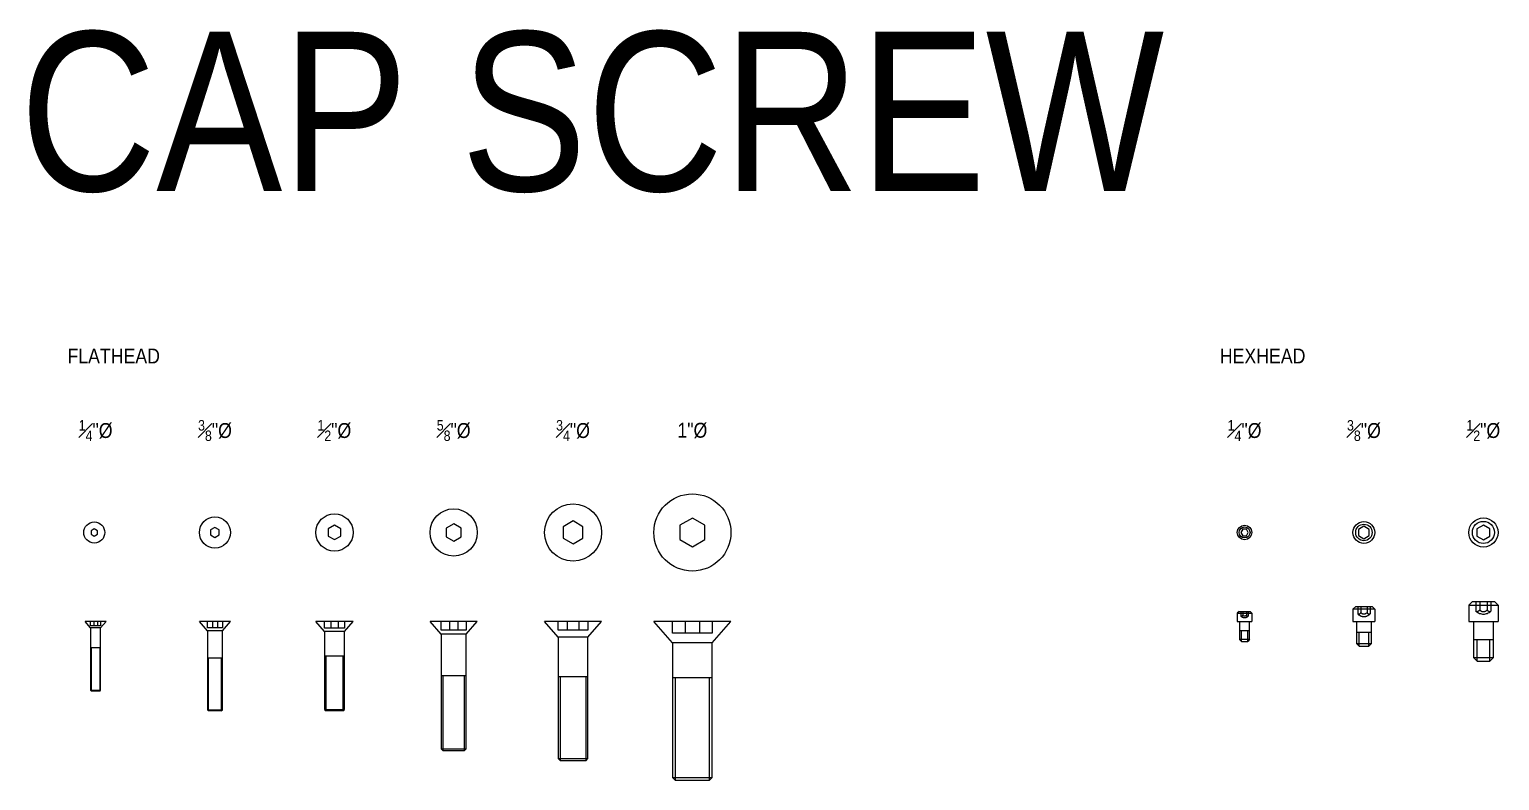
# Model space of a CAD drawing. Header units: inches. Extents: x -2661 to 42767, y -1222 to 9099.
# Drawn here: x 1334.28 to 1371.24, y 1348.28 to 1367.16 of the extents above; entities that cross this region are included whole.
import ezdxf

# ---------------------------------------------------------------- set-up
doc = ezdxf.new("R2010")
doc.units = ezdxf.units.IN
doc.header["$LTSCALE"] = 12
doc.header["$MEASUREMENT"] = 0
doc.linetypes.add('HIDDEN', pattern=[0.375, 0.25, -0.125])
doc.layers.get('0').update_dxf_attribs({"linetype": 'CONTINUOUS'})
doc.layers.add('S-ANNO-NOTE', color=4, linetype='CONTINUOUS')
doc.layers.add('S-FASTENERS', color=2, linetype='CONTINUOUS')
doc.styles.add('Arial', font='arial.ttf', dxfattribs={"width": 0.85})
doc.styles.add('ATTR', font='romans.shx', dxfattribs={"width": 0.8, "height": 0.008459})

# ---------------------------------------------------------------- blocks, each defined once
blk = doc.blocks.new('0d25 Screw Hex Cap Pv')
blk.add_lwpolyline([(0, 0.094), (-0.081, 0.047), (-0.081, -0.047), (0, -0.094), (0.081, -0.047), (0.081, 0.047)], close=True)
for radius in [0.182, 0.138]:
    blk.add_circle((0, 0), radius)
at = {"style": 'ATTR', "width": 0.8, "flags": 9}
blk.add_attdef('ESTCODE', (0, 0), '', height=0.000109, dxfattribs=at)
blk = doc.blocks.new('0d25 Screw Hex Cap Sv')
for p, q in [((-0.25, 0.138), (-0.205, 0.182)), ((-0.25, -0.137), (-0.25, 0.138)), ((-0.205, 0.182), (0, 0.182)), ((-0.205, -0.183), (-0.205, 0.182)), ((0, -0.183), (0, 0.182)), ((0.455, 0.125), (0, 0.125)), ((0.228, -0.125), (0.228, 0.125)), ((0.455, 0.125), (0.5, 0.08)), ((0.455, 0.125), (0.455, -0.125)), ((0.5, -0.08), (0.5, 0.08)), ((-0.25, -0.137), (-0.205, -0.183)), ((-0.205, -0.183), (0, -0.183)), ((0, -0.125), (0.455, -0.125)), ((0.5, -0.08), (0.455, -0.125))]:
    blk.add_line(p, q)
at = {"linetype": 'HIDDEN'}
for p, q in [((-0.25, 0.094), (-0.13, 0.094)), ((-0.25, 0.047), (-0.156, 0.047)), ((0.5, 0.08), (0.228, 0.08)), ((-0.25, -0.047), (-0.156, -0.047)), ((-0.25, -0.094), (-0.13, -0.094)), ((0.5, -0.08), (0.228, -0.08))]:
    blk.add_line(p, q, dxfattribs=at)
for centre, radius, start, end in [((-0.165, 0.082), 0.0367, 284.2166, 18.0332), ((-0.222, 0), 0.0811, 324.6895, 35.3105), ((-0.243, 0), 0.147, 320.3183, 39.6817), ((-0.165, -0.082), 0.0367, 341.9668, 75.7834)]:
    blk.add_arc(centre, radius, start, end, dxfattribs=at)
at = {"style": 'ATTR', "width": 0.8, "flags": 9}
blk.add_attdef('ESTCODE', (0, 0), '', height=0.00015, dxfattribs=at)
blk = doc.blocks.new('0d375 Screw Hex Cap Pv')
blk.add_lwpolyline([(0, 0.156), (-0.135, 0.078), (-0.135, -0.078), (0, -0.156), (0.135, -0.078), (0.135, 0.078)], close=True)
for radius in [0.275, 0.207]:
    blk.add_circle((0, 0), radius)
at = {"style": 'ATTR', "width": 0.8, "flags": 9}
blk.add_attdef('ESTCODE', (0, 0), '', height=0.000128, dxfattribs=at)
blk = doc.blocks.new('0d375 Screw Hex Cap Sv')
for p, q in [((-0.375, 0.207), (-0.307, 0.275)), ((-0.375, -0.207), (-0.375, 0.207)), ((-0.307, 0.275), (-0.307, -0.275)), ((-0.307, 0.275), (0, 0.275)), ((0, -0.275), (0, 0.275)), ((0.557, 0.188), (0, 0.188)), ((0.279, 0.188), (0.279, -0.188)), ((0.557, -0.188), (0.557, 0.188)), ((0.557, 0.188), (0.625, 0.12)), ((0.625, -0.12), (0.625, 0.12)), ((-0.375, -0.207), (-0.307, -0.275)), ((-0.307, -0.275), (0, -0.275)), ((0, -0.188), (0.557, -0.188)), ((0.557, -0.188), (0.625, -0.12))]:
    blk.add_line(p, q)
at = {"linetype": 'HIDDEN'}
for p, q in [((-0.375, 0.156), (-0.193, 0.156)), ((-0.375, 0.078), (-0.221, 0.078)), ((0.625, 0.12), (0.279, 0.12)), ((-0.375, -0.078), (-0.221, -0.078)), ((-0.375, -0.156), (-0.193, -0.156)), ((0.625, -0.12), (0.279, -0.12))]:
    blk.add_line(p, q, dxfattribs=at)
for centre, radius, start, end in [((-0.247, 0.132), 0.0596, 296.1149, 24.3984), ((-0.301, 0), 0.112, 315.8322, 44.1678), ((-0.328, 0), 0.206, 310.7727, 49.2273), ((-0.247, -0.132), 0.0596, 335.6016, 63.8851)]:
    blk.add_arc(centre, radius, start, end, dxfattribs=at)
at = {"style": 'ATTR', "width": 0.8, "flags": 9}
blk.add_attdef('ESTCODE', (0, 0), '', height=0.0002, dxfattribs=at)
blk = doc.blocks.new('0d5 Screw Hex Cap Pv')
blk.add_lwpolyline([(0, 0.188), (-0.162, 0.094), (-0.162, -0.094), (0, -0.188), (0.162, -0.094), (0.162, 0.094)], close=True)
for radius in [0.367, 0.278]:
    blk.add_circle((0, 0), radius)
at = {"style": 'ATTR', "width": 0.8, "flags": 9}
blk.add_attdef('ESTCODE', (0, 0), '', height=0.000147, dxfattribs=at)
blk = doc.blocks.new('0d5 Screw Hex Cap Sv')
for p, q in [((-0.5, 0.278), (-0.41, 0.368)), ((-0.5, -0.278), (-0.5, 0.278)), ((-0.41, 0.368), (0, 0.368)), ((-0.41, -0.368), (-0.41, 0.368)), ((0, -0.368), (0, 0.368)), ((0.91, 0.25), (0, 0.25)), ((0.455, -0.25), (0.455, 0.25)), ((0.91, 0.25), (1, 0.16)), ((0.91, -0.25), (0.91, 0.25)), ((1, -0.16), (1, 0.16)), ((-0.5, -0.278), (-0.41, -0.368)), ((-0.41, -0.368), (0, -0.368)), ((0, -0.25), (0.91, -0.25)), ((0.91, -0.25), (1, -0.16))]:
    blk.add_line(p, q)
at = {"linetype": 'HIDDEN'}
for p, q in [((-0.5, 0.188), (-0.255, 0.188)), ((-0.5, 0.094), (-0.289, 0.094)), ((1, 0.16), (0.455, 0.16)), ((-0.5, -0.094), (-0.289, -0.094)), ((-0.5, -0.187), (-0.255, -0.187)), ((1, -0.16), (0.455, -0.16))]:
    blk.add_line(p, q, dxfattribs=at)
for centre, radius, start, end in [((-0.34, 0.165), 0.0879, 305.6441, 14.7312), ((-0.375, 0), 0.127, 312.5372, 47.4628), ((-0.474, 0), 0.288, 319.452, 40.548), ((-0.34, -0.165), 0.0879, 345.2688, 54.3559)]:
    blk.add_arc(centre, radius, start, end, dxfattribs=at)
at = {"style": 'ATTR', "width": 0.8, "flags": 9}
blk.add_attdef('ESTCODE', (0, 0), '', height=0.0003, dxfattribs=at)
blk = doc.blocks.new('0d250-t Sckt Fh Ck Cap Scrw')
for p, q in [((0, 0.090067), (-0.078, 0.045033)), ((-0.078, 0.045034), (-0.078, -0.045033)), ((0.078, 0.045033), (0, 0.090067)), ((0.078, -0.045033), (0.078, 0.045033)), ((-0.078, -0.045033), (0, -0.090067)), ((0, -0.090067), (0.078, -0.045033))]:
    blk.add_line(p, q)
blk.add_circle((0, 0), 0.2655)
at = {"style": 'ATTR', "width": 0.8, "flags": 9}
blk.add_attdef('ESTCODE', (0, 0), '', height=0.001988, dxfattribs=at)
blk = doc.blocks.new('0d250-s Sckt Fh Ck Cap Scrw')
for p, q in [((0.161627, 0.125), (0, 0.2655)), ((0, 0.2655), (0, -0.2655)), ((0, 0.125), (0.111, 0.125)), ((0, 0.045033), (0.111, 0.045033)), ((0.111, 0.125), (0.111, -0.125)), ((0.161627, 0.125), (0.161627, -0.125)), ((1.73125, 0.125), (0.161627, 0.125)), ((0.661, 0.125), (0.661, -0.125)), ((0.661, 0.10625), (1.75, 0.10625)), ((1.75, 0.10625), (1.73125, 0.125)), ((1.73125, -0.125), (1.73125, 0.125)), ((1.75, 0.10625), (1.75, -0.10625)), ((0, -0.045033), (0.111, -0.045033)), ((0.161627, -0.125), (0, -0.2655)), ((0.111, -0.125), (0, -0.125)), ((0.161627, -0.125), (1.73125, -0.125)), ((1.75, -0.10625), (0.661, -0.10625)), ((1.73125, -0.125), (1.75, -0.10625))]:
    blk.add_line(p, q)
at = {"style": 'ATTR', "width": 0.8, "flags": 9}
blk.add_attdef('ESTCODE', (0, 0), '', height=0.001988, dxfattribs=at)
blk = doc.blocks.new('0d375-T Sckt Fh Ck Cap Scrw')
for p, q in [((0, 0.12644), (-0.1095, 0.06322)), ((-0.1095, 0.06322), (-0.1095, -0.06322)), ((0.1095, 0.06322), (0, 0.12644)), ((0.1095, -0.06322), (0.1095, 0.06322)), ((-0.1095, -0.06322), (0, -0.12644)), ((0, -0.12644), (0.1095, -0.06322))]:
    blk.add_line(p, q)
blk.add_circle((0, 0), 0.3905)
at = {"style": 'ATTR', "width": 0.8, "flags": 9}
blk.add_attdef('ESTCODE', (0, 0), '', height=0.00199, dxfattribs=at)
blk = doc.blocks.new('0d375-S Sckt Fh Ck Cap Scrw')
for p, q in [((0, 0.3905), (0, -0.3905)), ((0.233525, 0.1875), (0, 0.3905)), ((0, 0.1875), (0.159, 0.1875)), ((0, 0.06322), (0.159, 0.06322)), ((0.159, 0.1875), (0.159, -0.1875)), ((0.233525, 0.1875), (0.233525, -0.1875)), ((2.221875, 0.1875), (0.233525, 0.1875)), ((0.924, 0.1875), (0.924, -0.1875)), ((0.924, 0.159375), (2.25, 0.159375)), ((2.25, 0.159375), (2.221875, 0.1875)), ((2.221875, -0.1875), (2.221875, 0.1875)), ((2.25, 0.159375), (2.25, -0.159375)), ((0, -0.06322), (0.159, -0.06322)), ((0.159, -0.1875), (0, -0.1875)), ((0.233525, -0.1875), (0, -0.3905)), ((0.233525, -0.1875), (2.221875, -0.1875)), ((2.25, -0.159375), (0.924, -0.159375)), ((2.221875, -0.1875), (2.25, -0.159375))]:
    blk.add_line(p, q)
at = {"style": 'ATTR', "width": 0.8, "flags": 9}
blk.add_attdef('ESTCODE', (0, 0), '', height=0.001988, dxfattribs=at)
blk = doc.blocks.new('0d500-T Sckt Fh Ck Cap Scrw')
for p, q in [((0, 0.180133), (-0.156, 0.090067)), ((-0.156, 0.090067), (-0.156, -0.090066)), ((0.156, 0.090067), (0, 0.180133)), ((0.156, -0.090066), (0.156, 0.090066)), ((-0.156, -0.090067), (0, -0.180133)), ((0, -0.180133), (0.156, -0.090067))]:
    blk.add_line(p, q)
blk.add_circle((0, 0), 0.469)
at = {"style": 'ATTR', "width": 0.8, "flags": 9}
blk.add_attdef('ESTCODE', (0, 0), '', height=0.001988, dxfattribs=at)
blk = doc.blocks.new('0d500-S Sckt Fh Ck Cap Scrw')
for p, q in [((0, 0.469), (0, -0.469)), ((0.251931, 0.25), (0, 0.469)), ((0, 0.25), (0.172, 0.25)), ((0, 0.090066), (0.172, 0.090066)), ((0.172, 0.25), (0.172, -0.25)), ((0.251931, 0.25), (0.251931, -0.25)), ((2.2125, 0.25), (0.251931, 0.25)), ((0.871, 0.25), (0.871, -0.25)), ((0.871, 0.2125), (2.25, 0.2125)), ((2.25, 0.2125), (2.2125, 0.25)), ((2.2125, -0.25), (2.2125, 0.25)), ((2.25, 0.2125), (2.25, -0.2125)), ((0, -0.090066), (0.172, -0.090066)), ((0.172, -0.25), (0, -0.25)), ((0.251931, -0.25), (0, -0.469)), ((0.251931, -0.25), (2.2125, -0.25)), ((2.25, -0.2125), (0.871, -0.2125)), ((2.2125, -0.25), (2.25, -0.2125))]:
    blk.add_line(p, q)
at = {"style": 'ATTR', "width": 0.8, "flags": 9}
blk.add_attdef('ESTCODE', (0, 0), '', height=0.001988, dxfattribs=at)
blk = doc.blocks.new('0d625-T Sckt Fh Ck Cap Scrw')
for p, q in [((0, 0.216506), (-0.1875, 0.108253)), ((-0.1875, 0.108253), (-0.1875, -0.108253)), ((0.1875, 0.108253), (0, 0.216506)), ((0.1875, -0.108253), (0.1875, 0.108253)), ((-0.1875, -0.108253), (0, -0.216506)), ((0, -0.216506), (0.1875, -0.108253))]:
    blk.add_line(p, q)
blk.add_circle((0, 0), 0.594)
at = {"style": 'ATTR', "width": 0.8, "flags": 9}
blk.add_attdef('ESTCODE', (0, 0), '', height=0.001988, dxfattribs=at)
blk = doc.blocks.new('0d625-S Sckt Fh Ck Cap Scrw')
for p, q in [((0, 0.594), (0, -0.594)), ((0.323829, 0.3125), (0, 0.594)), ((0, 0.3125), (0.22, 0.3125)), ((0, 0.108253), (0.22, 0.108253)), ((0.22, 0.3125), (0.22, -0.3125)), ((0.323829, 0.3125), (0.323829, -0.3125)), ((3.203125, 0.3125), (0.323829, 0.3125)), ((1.364, 0.3125), (1.364, -0.3125)), ((1.364, 0.265625), (3.25, 0.265625)), ((3.203125, -0.3125), (3.203125, 0.3125)), ((3.25, 0.265625), (3.203125, 0.3125)), ((3.25, 0.265625), (3.25, -0.265625)), ((0, -0.108253), (0.22, -0.108253)), ((0.22, -0.3125), (0, -0.3125)), ((0.323829, -0.3125), (0, -0.594)), ((0.323829, -0.3125), (3.203125, -0.3125)), ((3.25, -0.265625), (1.364, -0.265625)), ((3.203125, -0.3125), (3.25, -0.265625))]:
    blk.add_line(p, q)
at = {"style": 'ATTR', "width": 0.8, "flags": 9}
blk.add_attdef('ESTCODE', (0, 0), '', height=0.001988, dxfattribs=at)
blk = doc.blocks.new('0d750-T Sckt Fh Ck Cap Scrw')
for p, q in [((0, 0.288675), (-0.25, 0.144338)), ((-0.25, 0.144338), (-0.25, -0.144337)), ((0.25, 0.144338), (0, 0.288675)), ((0.25, -0.144338), (0.25, 0.144338)), ((-0.25, -0.144338), (0, -0.288675)), ((0, -0.288675), (0.25, -0.144338))]:
    blk.add_line(p, q)
blk.add_circle((0, 0), 0.719)
at = {"style": 'ATTR', "width": 0.8, "flags": 9}
blk.add_attdef('ESTCODE', (0, 0), '', height=0.001988, dxfattribs=at)
blk = doc.blocks.new('0d750-S Sckt Fh Ck Cap Scrw')
for p, q in [((0.395727, 0.375), (0, 0.719)), ((0, 0.719), (0, -0.719)), ((0, 0.375), (0.22, 0.375)), ((0.22, 0.375), (0.22, -0.375)), ((0.395727, 0.375), (0.395727, -0.375)), ((3.44375, 0.375), (0.395727, 0.375)), ((1.396, 0.375), (1.396, -0.375)), ((3.44375, -0.375), (3.44375, 0.375)), ((3.5, 0.31875), (3.44375, 0.375)), ((0, 0.144338), (0.22, 0.144338)), ((1.396, 0.31875), (3.5, 0.31875)), ((3.5, 0.31875), (3.5, -0.31875)), ((0, -0.144338), (0.22, -0.144338)), ((3.5, -0.31875), (1.396, -0.31875)), ((3.44375, -0.375), (3.5, -0.31875)), ((0.22, -0.375), (0, -0.375)), ((0.395727, -0.375), (0, -0.719)), ((0.395727, -0.375), (3.44375, -0.375))]:
    blk.add_line(p, q)
at = {"style": 'ATTR', "width": 0.8, "flags": 9}
blk.add_attdef('ESTCODE', (0, 0), '', height=0.001988, dxfattribs=at)
blk = doc.blocks.new('1d000-T Sckt Fh Ck Cap Scrw')
for p, q in [((0, 0.360844), (-0.3125, 0.180422)), ((-0.3125, 0.180422), (-0.3125, -0.180422)), ((0.3125, 0.180422), (0, 0.360844)), ((0.3125, -0.180422), (0.3125, 0.180422)), ((-0.3125, -0.180422), (0, -0.360844)), ((0, -0.360844), (0.3125, -0.180422))]:
    blk.add_line(p, q)
blk.add_circle((0, 0), 0.969)
at = {"style": 'ATTR', "width": 0.8, "flags": 9}
blk.add_attdef('ESTCODE', (0, 0), '', height=0.001988, dxfattribs=at)
blk = doc.blocks.new('1d000-S Sckt Fh Ck Cap Scrw')
for p, q in [((0, 0.969), (0, -0.969)), ((0.539523, 0.5), (0, 0.969)), ((0, 0.5), (0.297, 0.5)), ((0.297, 0.5), (0.297, -0.5)), ((0.539523, 0.5), (0.539523, -0.5)), ((3.925, 0.5), (0.539523, 0.5)), ((1.42, 0.5), (1.42, -0.5)), ((1.42, 0.425), (4, 0.425)), ((4, 0.425), (3.925, 0.5)), ((3.925, -0.5), (3.925, 0.5)), ((4, 0.425), (4, -0.425)), ((0, 0.180422), (0.297, 0.180422)), ((0, -0.180422), (0.297, -0.180422)), ((0.297, -0.5), (0, -0.5)), ((0.539523, -0.5), (0, -0.969)), ((0.539523, -0.5), (3.925, -0.5)), ((4, -0.425), (1.42, -0.425)), ((3.925, -0.5), (4, -0.425))]:
    blk.add_line(p, q)
at = {"style": 'ATTR', "width": 0.8, "flags": 9}
blk.add_attdef('ESTCODE', (0, 0), '', height=0.001988, dxfattribs=at)

msp = doc.modelspace()

# ---------------------------------------------------------------- block references
at = {"layer": 'S-FASTENERS'}
for name, p in [('0d750-T Sckt Fh Ck Cap Scrw', (1347.94772, 1354.51595)), ('1d000-T Sckt Fh Ck Cap Scrw', (1350.94772, 1354.51595)), ('0d250-t Sckt Fh Ck Cap Scrw', (1335.91347, 1354.51595)), ('0d375-T Sckt Fh Ck Cap Scrw', (1338.94772, 1354.51595)), ('0d500-T Sckt Fh Ck Cap Scrw', (1341.95172, 1354.51595)), ('0d625-T Sckt Fh Ck Cap Scrw', (1344.94772, 1354.51595)), ('0d375 Screw Hex Cap Pv', (1367.82711, 1354.51595)), ('0d5 Screw Hex Cap Pv', (1370.83111, 1354.51595))]:
    msp.add_blockref(name, p, dxfattribs=at)
at = {"layer": 'S-FASTENERS', "rotation": 270}
for name, p in [('0d25 Screw Hex Cap Pv', (1364.82711, 1354.51595)), ('0d375 Screw Hex Cap Sv', (1367.82711, 1352.27985)), ('0d5 Screw Hex Cap Sv', (1370.83111, 1352.27985)), ('0d250-s Sckt Fh Ck Cap Scrw', (1335.94772, 1352.27985)), ('0d375-S Sckt Fh Ck Cap Scrw', (1338.94772, 1352.27985)), ('0d500-S Sckt Fh Ck Cap Scrw', (1341.95172, 1352.27985)), ('0d625-S Sckt Fh Ck Cap Scrw', (1344.94772, 1352.27985)), ('0d750-S Sckt Fh Ck Cap Scrw', (1347.94772, 1352.27985)), ('1d000-S Sckt Fh Ck Cap Scrw', (1350.94772, 1352.27985)), ('0d25 Screw Hex Cap Sv', (1364.82711, 1352.27985))]:
    msp.add_blockref(name, p, dxfattribs=at)

# ---------------------------------------------------------------- texts
at = {"layer": 'S-ANNO-NOTE', "color": 191, "attachment_point": 5, "style": 'Arial'}
for s, insert, char_height, width in [('\\A1;CAP SCREW', (1348.42303, 1365.07224), 4, 54.6652033), ('\\A1;{\\H1x;FLATHEAD}', (1336.40175, 1358.95174), 0.375, 1.3928504), ('\\A1;HEXHEAD', (1365.28114, 1358.95174), 0.375, 1.3928504), ('\\A1;{\\H0.7x;\\S1#4;\\H1.4286x;"\\H1x;%%C}', (1335.94772, 1357.0785), 0.375, 1.3928504), ('\\A1;{\\H0.7x;\\S3#8;\\H1.4286x;"\\H1x;%%C}', (1338.94772, 1357.0785), 0.375, 1.3928504), ('\\A1;{\\H0.7x;\\S1#2;\\H1.4286x;"%%C}', (1341.94772, 1357.0785), 0.375, 1.3928504), ('\\A1;{\\H0.7x;\\S5#8;\\H1.4286x;"\\H1x;%%C}', (1344.94772, 1357.0785), 0.375, 1.3928504), ('\\A1;{\\H0.7x;\\S3#4;\\H1.4286x;"\\H1x;%%C}', (1347.94772, 1357.0785), 0.375, 1.3928504), ('\\A1;{\\H0.7x;\\S1#4;\\H1.4286x;"\\H1x;%%C}', (1364.82711, 1357.0785), 0.375, 1.3928504), ('\\A1;{\\H0.7x;\\S3#8;\\H1.4286x;"\\H1x;%%C}', (1367.82711, 1357.0785), 0.375, 1.3928504), ('\\A1;{\\H0.7x;\\S1#2;\\H1.4286x;"%%C}', (1370.82711, 1357.0785), 0.375, 1.3928504), ('\\A1;{\\H1x;1\\H1x;"%%C}', (1350.94772, 1357.0785), 0.375, 1.3928504)]:
    msp.add_mtext(s, dxfattribs=dict(at, insert=insert, char_height=char_height, width=width))

doc.saveas('drawing.dxf')
